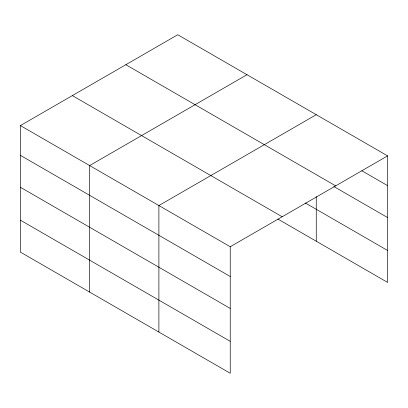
<?xml version="1.0" encoding="UTF-8"?>
<svg xmlns="http://www.w3.org/2000/svg" width="408" height="408" viewBox="0 0 408 408"><rect width="100%" height="100%" fill="white"/><g stroke="black" fill="none" stroke-linecap="round" stroke-linejoin="round"><path stroke-width="0.61" d="M20.4 125.588L230.239 246.738L230.239 373.264L20.4 252.113L20.4 125.588L177.761 34.736L387.6 155.887L387.6 282.413L277.787 219.009M247.008 74.715L89.648 165.566L89.648 292.092M316.256 114.694L158.896 205.545L158.896 332.071M230.239 246.738L387.6 155.887M361.804 170.748L387.6 185.64M125.832 64.719L335.672 185.864M333.815 186.522L387.6 217.576M305.266 202.939L387.6 250.476M72.328 95.605L282.168 216.755M20.4 155.346L230.239 276.496M20.4 187.277L230.239 308.428M20.4 220.182L230.239 341.328M316.256 196.631L316.256 241.22"/></g></svg>
